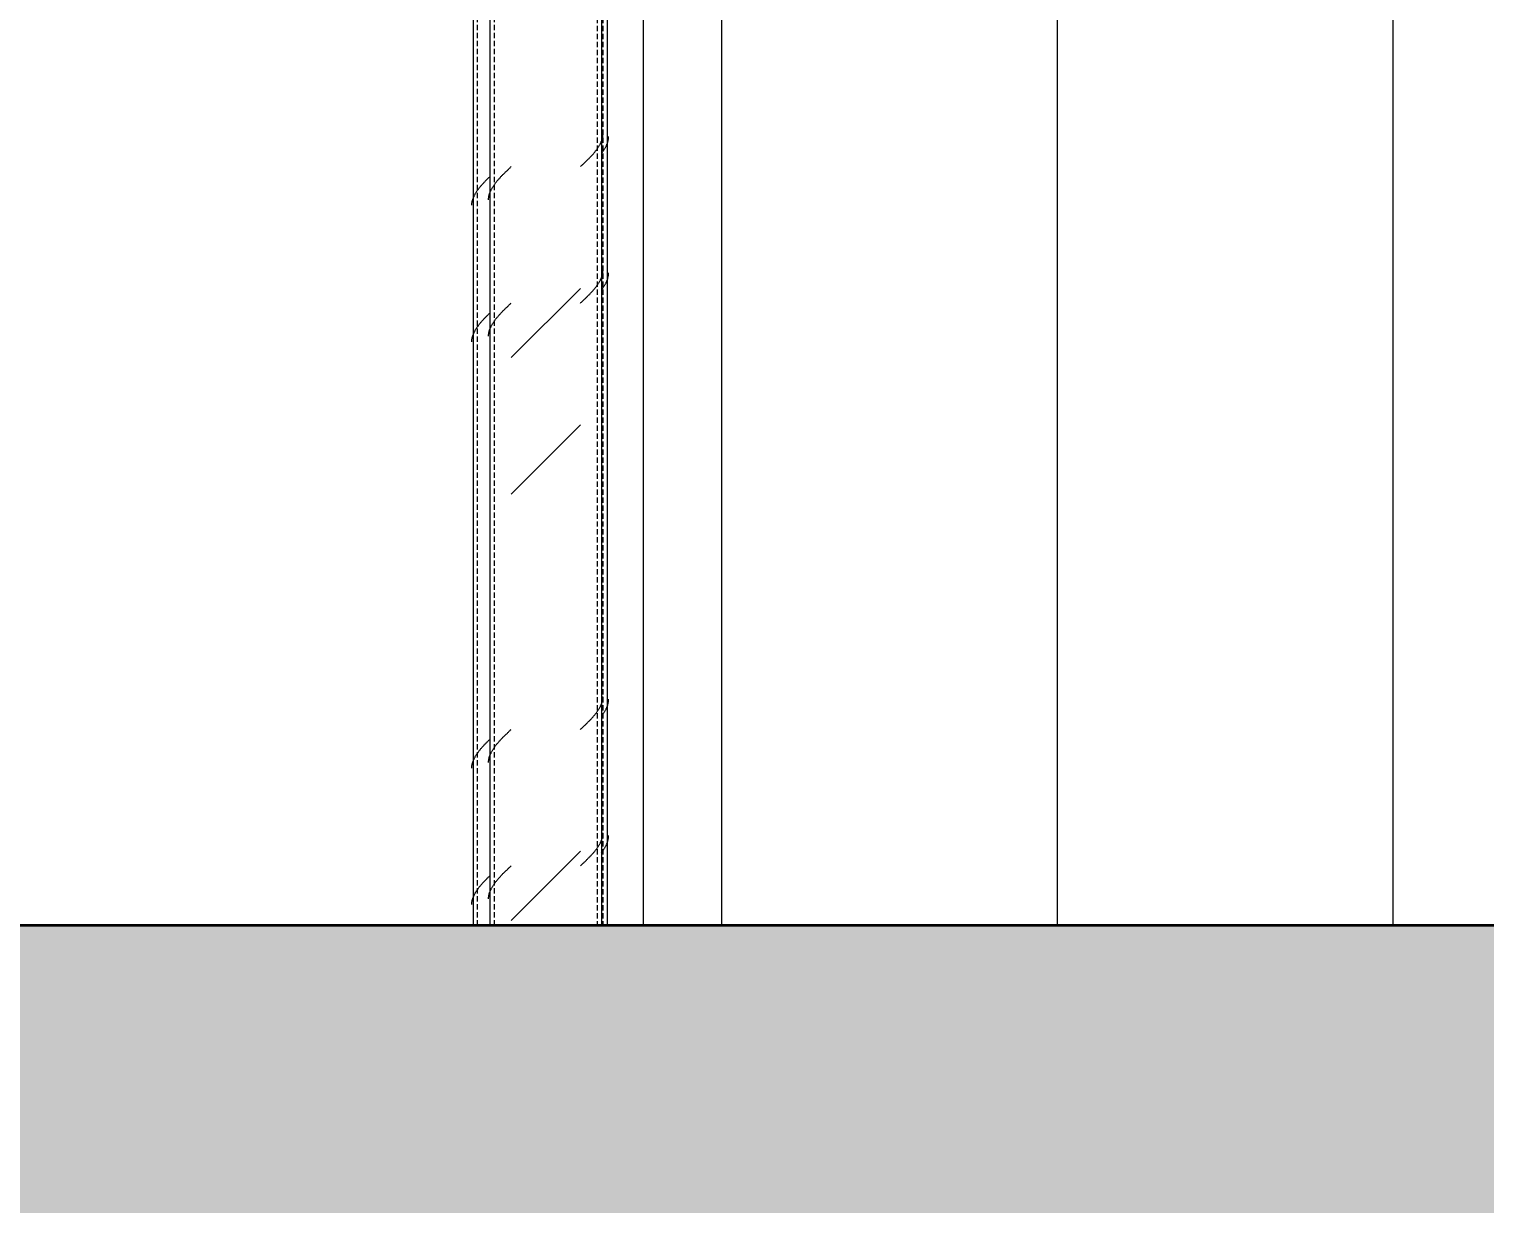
# Model space of a CAD drawing. Header units: centimetres. Extents: x -11896 to 2794, y -437 to 1921.
# Drawn here: x -2353 to -2222.9, y 69.1 to 174.1 of the extents above; entities that cross this region are included whole.
import ezdxf

# ---------------------------------------------------------------- set-up
doc = ezdxf.new("R2010")
doc.units = ezdxf.units.CM
doc.linetypes.add('Centre', pattern=[3.175, 0.635, -0.475, 1.59, -0.475])
doc.linetypes.add('Hidden', pattern=[0.714375, 0.47625, -0.238125])
for name, color, linetype, lineweight in [('A-ANNO-DIMS', 7, 'Continuous', 9), ('A-ANNO-DIMS-100', 7, 'Continuous', 9), ('A-FLOR', 7, 'Continuous', 9), ('A-FLOR-LEVL', 7, 'Continuous', 9), ('A-FLOR-PATT', 7, 'Continuous', 35), ('A-WALL', 7, 'Continuous', 9), ('A-WALL-PATT', 7, 'Continuous', 35), ('S-COLS', 7, 'Continuous', 9)]:
    doc.layers.add(name, color=color, linetype=linetype, lineweight=lineweight)
doc.styles.add('Century Gothic_1', font='GOTHIC.TTF', dxfattribs={"height": 15})
doc.dimstyles.new('FCA_N_Cotas_E100', dxfattribs={"dimscale": 30.48, "dimtxt": 15.662524, "dimasz": 0.492126, "dimexe": 0.656168, "dimexo": 0.656168, "dimgap": 0.032808, "dimtad": 1, "dimlfac": 0.01, "dimrnd": 0.01, "dimzin": 0, "dimdsep": 46, "dimtxsty": 'Century Gothic_1', "dimblk1": 'OBLIQUE', "dimblk2": 'OBLIQUE', "dimsah": 1, "dimcen": 0.09, "dimdle": 0.656168, "dimazin": 2, "dimtfac": 1, "dimtdec": 4, "dimtix": 1, "dimtmove": 0, "dimatfit": 3, "dimfxl": 1, "dimtvp": 1, "dimtolj": 1, "dimtzin": 0, "dimarcsym": 2})

# ---------------------------------------------------------------- blocks, each defined once
blk = doc.blocks.new('PQ_RVR_EST-01_ZZ_ZZ_MO_T_A_rvt-2-Sección 2-2')
at = {"layer": 'A-FLOR-PATT', "lineweight": 9, "true_color": 0x9a9a9a}
blk.add_hatch(color=253, dxfattribs=at).paths.add_polyline_path([(-115.52, 44), (-115.52, 94), (-5125.17, 94), (-5125.17, 44), (-133.39, 44)])
at = {"layer": 'A-FLOR', "lineweight": 35}
blk.add_line((-2968.87, 94), (-5125.17, 94), dxfattribs=at)
blk = doc.blocks.new('FP_14-Sección 2-2')
at = {"layer": 'S-COLS'}
blk.add_line((-3752.5, 94), (-3752.5, 375.86), dxfattribs=at)
at = {"layer": 'S-COLS', "color": 9, "true_color": 0xc0c0c0}
for p, q in [((-3752.58, 163.96), (-3752.56, 164)), ((-3752.56, 164), (-3752.54, 164.05)), ((-3752.54, 164.05), (-3752.52, 164.1)), ((-3752.52, 164.1), (-3752.5, 164.14)), ((-3752.5, 164.14), (-3752.49, 164.19)), ((-3752.49, 164.19), (-3752.47, 164.24)), ((-3752.47, 164.24), (-3752.46, 164.28)), ((-3752.46, 164.28), (-3752.45, 164.33)), ((-3752.45, 164.33), (-3752.44, 164.38)), ((-3752.44, 164.38), (-3752.43, 164.42)), ((-3752.43, 164.42), (-3752.42, 164.47)), ((-3752.42, 164.47), (-3752.41, 164.52)), ((-3752.41, 164.52), (-3752.4, 164.56)), ((-3752.4, 164.61), (-3752.39, 164.66)), ((-3752.4, 164.56), (-3752.4, 164.61)), ((-3752.39, 164.7), (-3752.39, 164.75)), ((-3752.39, 164.66), (-3752.39, 164.7)), ((-3753.54, 162.65), (-3753.5, 162.69)), ((-3753.5, 162.69), (-3753.45, 162.74)), ((-3753.45, 162.74), (-3753.41, 162.79)), ((-3753.41, 162.79), (-3753.37, 162.83)), ((-3753.37, 162.83), (-3753.33, 162.88)), ((-3753.33, 162.88), (-3753.28, 162.93)), ((-3753.28, 162.93), (-3753.24, 162.97)), ((-3753.24, 162.97), (-3753.2, 163.02)), ((-3753.2, 163.02), (-3753.16, 163.07)), ((-3753.16, 163.07), (-3753.13, 163.12)), ((-3753.13, 163.12), (-3753.09, 163.16)), ((-3753.09, 163.16), (-3753.05, 163.21)), ((-3753.05, 163.21), (-3753.01, 163.26)), ((-3753.01, 163.26), (-3752.98, 163.3)), ((-3752.98, 163.3), (-3752.94, 163.35)), ((-3752.94, 163.35), (-3752.91, 163.4)), ((-3752.91, 163.4), (-3752.88, 163.44)), ((-3752.88, 163.44), (-3752.85, 163.49)), ((-3752.85, 163.49), (-3752.81, 163.54)), ((-3752.81, 163.54), (-3752.78, 163.58)), ((-3752.78, 163.58), (-3752.75, 163.63)), ((-3752.75, 163.63), (-3752.73, 163.68)), ((-3752.73, 163.68), (-3752.7, 163.72)), ((-3752.7, 163.72), (-3752.67, 163.77)), ((-3752.67, 163.77), (-3752.65, 163.82)), ((-3752.65, 163.82), (-3752.62, 163.86)), ((-3752.62, 163.86), (-3752.6, 163.91)), ((-3752.6, 163.91), (-3752.58, 163.96)), ((-3754.41, 161.81), (-3754.36, 161.85)), ((-3754.36, 161.85), (-3754.31, 161.9)), ((-3754.31, 161.9), (-3754.26, 161.95)), ((-3754.26, 161.95), (-3754.21, 161.99)), ((-3754.21, 161.99), (-3754.16, 162.04)), ((-3754.16, 162.04), (-3754.11, 162.09)), ((-3754.11, 162.09), (-3754.06, 162.13)), ((-3754.06, 162.13), (-3754.01, 162.18)), ((-3754.01, 162.18), (-3753.96, 162.23)), ((-3753.96, 162.23), (-3753.92, 162.27)), ((-3753.92, 162.27), (-3753.87, 162.32)), ((-3753.87, 162.32), (-3753.82, 162.37)), ((-3753.82, 162.37), (-3753.77, 162.41)), ((-3753.77, 162.41), (-3753.73, 162.46)), ((-3753.73, 162.46), (-3753.68, 162.51)), ((-3753.68, 162.51), (-3753.63, 162.55)), ((-3753.63, 162.55), (-3753.59, 162.6)), ((-3753.59, 162.6), (-3753.54, 162.65)), ((-3752.43, 152.23), (-3752.42, 152.28)), ((-3752.42, 152.28), (-3752.41, 152.33)), ((-3752.41, 152.33), (-3752.4, 152.38)), ((-3752.4, 152.42), (-3752.39, 152.47)), ((-3752.4, 152.38), (-3752.4, 152.42)), ((-3752.39, 152.52), (-3752.39, 152.56)), ((-3752.39, 152.47), (-3752.39, 152.52)), ((-3753.13, 150.93), (-3753.09, 150.97)), ((-3753.09, 150.97), (-3753.05, 151.02)), ((-3753.05, 151.02), (-3753.01, 151.07)), ((-3753.01, 151.07), (-3752.98, 151.11)), ((-3752.98, 151.11), (-3752.94, 151.16)), ((-3752.94, 151.16), (-3752.91, 151.21)), ((-3752.91, 151.21), (-3752.88, 151.25)), ((-3752.88, 151.25), (-3752.85, 151.3)), ((-3752.85, 151.3), (-3752.81, 151.35)), ((-3752.81, 151.35), (-3752.78, 151.39)), ((-3752.78, 151.39), (-3752.75, 151.44)), ((-3752.75, 151.44), (-3752.73, 151.49)), ((-3752.73, 151.49), (-3752.7, 151.53)), ((-3752.7, 151.53), (-3752.67, 151.58)), ((-3752.67, 151.58), (-3752.65, 151.63)), ((-3752.65, 151.63), (-3752.62, 151.67)), ((-3752.62, 151.67), (-3752.6, 151.72)), ((-3752.6, 151.72), (-3752.58, 151.77)), ((-3752.58, 151.77), (-3752.56, 151.81)), ((-3752.56, 151.81), (-3752.54, 151.86)), ((-3752.54, 151.86), (-3752.52, 151.91)), ((-3752.52, 151.91), (-3752.5, 151.95)), ((-3752.5, 151.95), (-3752.49, 152)), ((-3752.49, 152), (-3752.47, 152.05)), ((-3752.47, 152.05), (-3752.46, 152.09)), ((-3752.46, 152.09), (-3752.45, 152.14)), ((-3752.45, 152.14), (-3752.44, 152.19)), ((-3752.44, 152.19), (-3752.43, 152.23)), ((-3754.41, 149.62), (-3754.36, 149.66)), ((-3754.36, 149.66), (-3754.31, 149.71)), ((-3754.31, 149.71), (-3754.26, 149.76)), ((-3754.26, 149.76), (-3754.21, 149.8)), ((-3754.21, 149.8), (-3754.16, 149.85)), ((-3754.16, 149.85), (-3754.11, 149.9)), ((-3754.11, 149.9), (-3754.06, 149.94)), ((-3754.06, 149.94), (-3754.01, 149.99)), ((-3754.01, 149.99), (-3753.96, 150.04)), ((-3753.96, 150.04), (-3753.92, 150.08)), ((-3753.92, 150.08), (-3753.87, 150.13)), ((-3753.87, 150.13), (-3753.82, 150.18)), ((-3753.82, 150.18), (-3753.77, 150.22)), ((-3753.77, 150.22), (-3753.73, 150.27)), ((-3753.73, 150.27), (-3753.68, 150.32)), ((-3753.68, 150.32), (-3753.63, 150.36)), ((-3753.63, 150.36), (-3753.59, 150.41)), ((-3753.59, 150.41), (-3753.54, 150.46)), ((-3753.54, 150.46), (-3753.5, 150.5)), ((-3753.5, 150.5), (-3753.45, 150.55)), ((-3753.45, 150.55), (-3753.41, 150.6)), ((-3753.41, 150.6), (-3753.37, 150.65)), ((-3753.37, 150.65), (-3753.33, 150.69)), ((-3753.33, 150.69), (-3753.28, 150.74)), ((-3753.28, 150.74), (-3753.24, 150.79)), ((-3753.24, 150.79), (-3753.2, 150.83)), ((-3753.2, 150.83), (-3753.16, 150.88)), ((-3753.16, 150.88), (-3753.13, 150.93)), ((-3752.85, 113.2), (-3752.81, 113.25)), ((-3752.81, 113.25), (-3752.78, 113.29)), ((-3752.78, 113.29), (-3752.75, 113.34)), ((-3752.75, 113.34), (-3752.73, 113.39)), ((-3752.73, 113.39), (-3752.7, 113.43)), ((-3752.7, 113.43), (-3752.67, 113.48)), ((-3752.67, 113.48), (-3752.65, 113.53)), ((-3752.65, 113.53), (-3752.62, 113.57)), ((-3752.62, 113.57), (-3752.6, 113.62)), ((-3752.6, 113.62), (-3752.58, 113.67)), ((-3752.58, 113.67), (-3752.56, 113.71)), ((-3752.56, 113.71), (-3752.54, 113.76)), ((-3752.54, 113.76), (-3752.52, 113.81)), ((-3752.52, 113.81), (-3752.5, 113.85)), ((-3752.5, 113.85), (-3752.49, 113.9)), ((-3752.49, 113.9), (-3752.47, 113.95)), ((-3752.47, 113.95), (-3752.46, 113.99)), ((-3752.46, 113.99), (-3752.45, 114.04)), ((-3752.45, 114.04), (-3752.44, 114.09)), ((-3752.44, 114.09), (-3752.43, 114.13)), ((-3752.43, 114.13), (-3752.42, 114.18)), ((-3752.42, 114.18), (-3752.41, 114.23)), ((-3752.41, 114.23), (-3752.4, 114.28)), ((-3752.4, 114.32), (-3752.39, 114.37)), ((-3752.4, 114.28), (-3752.4, 114.32)), ((-3752.39, 114.42), (-3752.39, 114.46)), ((-3752.39, 114.37), (-3752.39, 114.42)), ((-3754.01, 111.89), (-3753.96, 111.94)), ((-3753.96, 111.94), (-3753.92, 111.98)), ((-3753.92, 111.98), (-3753.87, 112.03)), ((-3753.87, 112.03), (-3753.82, 112.08)), ((-3753.82, 112.08), (-3753.77, 112.12)), ((-3753.77, 112.12), (-3753.73, 112.17)), ((-3753.73, 112.17), (-3753.68, 112.22)), ((-3753.68, 112.22), (-3753.63, 112.26)), ((-3753.63, 112.26), (-3753.59, 112.31)), ((-3753.59, 112.31), (-3753.54, 112.36)), ((-3753.54, 112.36), (-3753.5, 112.4)), ((-3753.5, 112.4), (-3753.45, 112.45)), ((-3753.45, 112.45), (-3753.41, 112.5)), ((-3753.41, 112.5), (-3753.37, 112.55)), ((-3753.37, 112.55), (-3753.33, 112.59)), ((-3753.33, 112.59), (-3753.28, 112.64)), ((-3753.28, 112.64), (-3753.24, 112.69)), ((-3753.24, 112.69), (-3753.2, 112.73)), ((-3753.2, 112.73), (-3753.16, 112.78)), ((-3753.16, 112.78), (-3753.13, 112.83)), ((-3753.13, 112.83), (-3753.09, 112.87)), ((-3753.09, 112.87), (-3753.05, 112.92)), ((-3753.05, 112.92), (-3753.01, 112.97)), ((-3753.01, 112.97), (-3752.98, 113.01)), ((-3752.98, 113.01), (-3752.94, 113.06)), ((-3752.94, 113.06), (-3752.91, 113.11)), ((-3752.91, 113.11), (-3752.88, 113.15)), ((-3752.88, 113.15), (-3752.85, 113.2)), ((-3754.41, 111.52), (-3754.36, 111.56)), ((-3754.36, 111.56), (-3754.31, 111.61)), ((-3754.31, 111.61), (-3754.26, 111.66)), ((-3754.26, 111.66), (-3754.21, 111.7)), ((-3754.21, 111.7), (-3754.16, 111.75)), ((-3754.16, 111.75), (-3754.11, 111.8)), ((-3754.11, 111.8), (-3754.06, 111.84)), ((-3754.06, 111.84), (-3754.01, 111.89)), ((-3752.58, 101.48), (-3752.56, 101.52)), ((-3752.56, 101.52), (-3752.54, 101.57)), ((-3752.54, 101.57), (-3752.52, 101.62)), ((-3752.52, 101.62), (-3752.5, 101.66)), ((-3752.5, 101.66), (-3752.49, 101.71)), ((-3752.49, 101.71), (-3752.47, 101.76)), ((-3752.47, 101.76), (-3752.46, 101.81)), ((-3752.46, 101.81), (-3752.45, 101.85)), ((-3752.45, 101.85), (-3752.44, 101.9)), ((-3752.44, 101.9), (-3752.43, 101.95)), ((-3752.43, 101.95), (-3752.42, 101.99)), ((-3752.42, 101.99), (-3752.41, 102.04)), ((-3752.41, 102.04), (-3752.4, 102.09)), ((-3752.4, 102.13), (-3752.39, 102.18)), ((-3752.4, 102.09), (-3752.4, 102.13)), ((-3752.39, 102.23), (-3752.39, 102.27)), ((-3752.39, 102.18), (-3752.39, 102.23)), ((-3753.54, 100.17), (-3753.5, 100.22)), ((-3753.5, 100.22), (-3753.45, 100.26)), ((-3753.45, 100.26), (-3753.41, 100.31)), ((-3753.41, 100.31), (-3753.37, 100.36)), ((-3753.37, 100.36), (-3753.33, 100.4)), ((-3753.33, 100.4), (-3753.28, 100.45)), ((-3753.28, 100.45), (-3753.24, 100.5)), ((-3753.24, 100.5), (-3753.2, 100.54)), ((-3753.2, 100.54), (-3753.16, 100.59)), ((-3753.16, 100.59), (-3753.13, 100.64)), ((-3753.13, 100.64), (-3753.09, 100.68)), ((-3753.09, 100.68), (-3753.05, 100.73)), ((-3753.05, 100.73), (-3753.01, 100.78)), ((-3753.01, 100.78), (-3752.98, 100.82)), ((-3752.98, 100.82), (-3752.94, 100.87)), ((-3752.94, 100.87), (-3752.91, 100.92)), ((-3752.91, 100.92), (-3752.88, 100.96)), ((-3752.88, 100.96), (-3752.85, 101.01)), ((-3752.85, 101.01), (-3752.81, 101.06)), ((-3752.81, 101.06), (-3752.78, 101.1)), ((-3752.78, 101.1), (-3752.75, 101.15)), ((-3752.75, 101.15), (-3752.73, 101.2)), ((-3752.73, 101.2), (-3752.7, 101.24)), ((-3752.7, 101.24), (-3752.67, 101.29)), ((-3752.67, 101.29), (-3752.65, 101.34)), ((-3752.65, 101.34), (-3752.62, 101.38)), ((-3752.62, 101.38), (-3752.6, 101.43)), ((-3752.6, 101.43), (-3752.58, 101.48)), ((-3754.41, 99.33), (-3754.36, 99.37)), ((-3754.36, 99.37), (-3754.31, 99.42)), ((-3754.31, 99.42), (-3754.26, 99.47)), ((-3754.26, 99.47), (-3754.21, 99.51)), ((-3754.21, 99.51), (-3754.16, 99.56)), ((-3754.16, 99.56), (-3754.11, 99.61)), ((-3754.11, 99.61), (-3754.06, 99.65)), ((-3754.06, 99.65), (-3754.01, 99.7)), ((-3754.01, 99.7), (-3753.96, 99.75)), ((-3753.96, 99.75), (-3753.92, 99.79)), ((-3753.92, 99.79), (-3753.87, 99.84)), ((-3753.87, 99.84), (-3753.82, 99.89)), ((-3753.82, 99.89), (-3753.77, 99.94)), ((-3753.77, 99.94), (-3753.73, 99.98)), ((-3753.73, 99.98), (-3753.68, 100.03)), ((-3753.68, 100.03), (-3753.63, 100.08)), ((-3753.63, 100.08), (-3753.59, 100.12)), ((-3753.59, 100.12), (-3753.54, 100.17))]:
    blk.add_line(p, q, dxfattribs=at)
blk = doc.blocks.new('FP_15-Sección 2-2')
at = {"layer": 'S-COLS'}
blk.add_line((-3762.5, 375.86), (-3762.5, 94), dxfattribs=at)
at = {"layer": 'S-COLS', "color": 9, "true_color": 0xc0c0c0}
for p, q in [((-3761.09, 161.34), (-3761.04, 161.39)), ((-3761.04, 161.39), (-3760.99, 161.43)), ((-3760.99, 161.43), (-3760.94, 161.48)), ((-3760.94, 161.48), (-3760.89, 161.53)), ((-3760.89, 161.53), (-3760.85, 161.57)), ((-3760.85, 161.57), (-3760.8, 161.62)), ((-3760.8, 161.62), (-3760.75, 161.67)), ((-3760.75, 161.67), (-3760.7, 161.71)), ((-3760.7, 161.71), (-3760.65, 161.76)), ((-3760.65, 161.76), (-3760.6, 161.81)), ((-3762.22, 160.03), (-3762.19, 160.08)), ((-3762.19, 160.08), (-3762.16, 160.12)), ((-3762.16, 160.12), (-3762.13, 160.17)), ((-3762.13, 160.17), (-3762.1, 160.22)), ((-3762.1, 160.22), (-3762.06, 160.26)), ((-3762.06, 160.26), (-3762.03, 160.31)), ((-3762.03, 160.31), (-3761.99, 160.36)), ((-3761.99, 160.36), (-3761.96, 160.4)), ((-3761.96, 160.4), (-3761.92, 160.45)), ((-3761.92, 160.45), (-3761.88, 160.5)), ((-3761.88, 160.5), (-3761.84, 160.54)), ((-3761.84, 160.54), (-3761.8, 160.59)), ((-3761.8, 160.59), (-3761.76, 160.64)), ((-3761.76, 160.64), (-3761.72, 160.68)), ((-3761.72, 160.68), (-3761.68, 160.73)), ((-3761.68, 160.73), (-3761.64, 160.78)), ((-3761.64, 160.78), (-3761.59, 160.82)), ((-3761.59, 160.82), (-3761.55, 160.87)), ((-3761.55, 160.87), (-3761.51, 160.92)), ((-3761.51, 160.92), (-3761.46, 160.96)), ((-3761.46, 160.96), (-3761.42, 161.01)), ((-3761.42, 161.01), (-3761.37, 161.06)), ((-3761.37, 161.06), (-3761.33, 161.1)), ((-3761.33, 161.1), (-3761.28, 161.15)), ((-3761.28, 161.15), (-3761.23, 161.2)), ((-3761.23, 161.2), (-3761.18, 161.24)), ((-3761.18, 161.24), (-3761.14, 161.29)), ((-3761.14, 161.29), (-3761.09, 161.34)), ((-3762.62, 158.91), (-3762.61, 158.95)), ((-3762.62, 158.86), (-3762.62, 158.91)), ((-3762.61, 159), (-3762.6, 159.05)), ((-3762.61, 158.95), (-3762.61, 159)), ((-3762.6, 159.09), (-3762.59, 159.14)), ((-3762.6, 159.05), (-3762.6, 159.09)), ((-3762.59, 159.14), (-3762.58, 159.19)), ((-3762.58, 159.19), (-3762.57, 159.23)), ((-3762.57, 159.23), (-3762.56, 159.28)), ((-3762.56, 159.28), (-3762.55, 159.33)), ((-3762.55, 159.33), (-3762.53, 159.37)), ((-3762.53, 159.37), (-3762.52, 159.42)), ((-3762.52, 159.42), (-3762.5, 159.47)), ((-3762.5, 159.47), (-3762.48, 159.52)), ((-3762.48, 159.52), (-3762.47, 159.56)), ((-3762.47, 159.56), (-3762.45, 159.61)), ((-3762.45, 159.61), (-3762.42, 159.66)), ((-3762.42, 159.66), (-3762.4, 159.7)), ((-3762.4, 159.7), (-3762.38, 159.75)), ((-3762.38, 159.75), (-3762.36, 159.8)), ((-3762.36, 159.8), (-3762.33, 159.84)), ((-3762.33, 159.84), (-3762.31, 159.89)), ((-3762.31, 159.89), (-3762.28, 159.94)), ((-3762.28, 159.94), (-3762.25, 159.98)), ((-3762.25, 159.98), (-3762.22, 160.03)), ((-3761.84, 148.35), (-3761.8, 148.4)), ((-3761.8, 148.4), (-3761.76, 148.45)), ((-3761.76, 148.45), (-3761.72, 148.49)), ((-3761.72, 148.49), (-3761.68, 148.54)), ((-3761.68, 148.54), (-3761.64, 148.59)), ((-3761.64, 148.59), (-3761.59, 148.63)), ((-3761.59, 148.63), (-3761.55, 148.68)), ((-3761.55, 148.68), (-3761.51, 148.73)), ((-3761.51, 148.73), (-3761.46, 148.77)), ((-3761.46, 148.77), (-3761.42, 148.82)), ((-3761.42, 148.82), (-3761.37, 148.87)), ((-3761.37, 148.87), (-3761.33, 148.92)), ((-3761.33, 148.92), (-3761.28, 148.96)), ((-3761.28, 148.96), (-3761.23, 149.01)), ((-3761.23, 149.01), (-3761.18, 149.06)), ((-3761.18, 149.06), (-3761.14, 149.1)), ((-3761.14, 149.1), (-3761.09, 149.15)), ((-3761.09, 149.15), (-3761.04, 149.2)), ((-3761.04, 149.2), (-3760.99, 149.24)), ((-3760.99, 149.24), (-3760.94, 149.29)), ((-3760.94, 149.29), (-3760.89, 149.34)), ((-3760.89, 149.34), (-3760.85, 149.38)), ((-3760.85, 149.38), (-3760.8, 149.43)), ((-3760.8, 149.43), (-3760.75, 149.48)), ((-3760.75, 149.48), (-3760.7, 149.52)), ((-3760.7, 149.52), (-3760.65, 149.57)), ((-3760.65, 149.57), (-3760.6, 149.62)), ((-3762.57, 147.05), (-3762.56, 147.09)), ((-3762.56, 147.09), (-3762.55, 147.14)), ((-3762.55, 147.14), (-3762.53, 147.19)), ((-3762.53, 147.19), (-3762.52, 147.23)), ((-3762.52, 147.23), (-3762.5, 147.28)), ((-3762.5, 147.28), (-3762.48, 147.33)), ((-3762.48, 147.33), (-3762.47, 147.37)), ((-3762.47, 147.37), (-3762.45, 147.42)), ((-3762.45, 147.42), (-3762.42, 147.47)), ((-3762.42, 147.47), (-3762.4, 147.51)), ((-3762.4, 147.51), (-3762.38, 147.56)), ((-3762.38, 147.56), (-3762.36, 147.61)), ((-3762.36, 147.61), (-3762.33, 147.65)), ((-3762.33, 147.65), (-3762.31, 147.7)), ((-3762.31, 147.7), (-3762.28, 147.75)), ((-3762.28, 147.75), (-3762.25, 147.79)), ((-3762.25, 147.79), (-3762.22, 147.84)), ((-3762.22, 147.84), (-3762.19, 147.89)), ((-3762.19, 147.89), (-3762.16, 147.93)), ((-3762.16, 147.93), (-3762.13, 147.98)), ((-3762.13, 147.98), (-3762.1, 148.03)), ((-3762.1, 148.03), (-3762.06, 148.07)), ((-3762.06, 148.07), (-3762.03, 148.12)), ((-3762.03, 148.12), (-3761.99, 148.17)), ((-3761.99, 148.17), (-3761.96, 148.21)), ((-3761.96, 148.21), (-3761.92, 148.26)), ((-3761.92, 148.26), (-3761.88, 148.31)), ((-3761.88, 148.31), (-3761.84, 148.35)), ((-3762.62, 146.72), (-3762.61, 146.76)), ((-3762.62, 146.67), (-3762.62, 146.72)), ((-3762.61, 146.81), (-3762.6, 146.86)), ((-3762.61, 146.76), (-3762.61, 146.81)), ((-3762.6, 146.9), (-3762.59, 146.95)), ((-3762.6, 146.86), (-3762.6, 146.9)), ((-3762.59, 146.95), (-3762.58, 147)), ((-3762.58, 147), (-3762.57, 147.05)), ((-3761.55, 110.58), (-3761.51, 110.63)), ((-3761.51, 110.63), (-3761.46, 110.67)), ((-3761.46, 110.67), (-3761.42, 110.72)), ((-3761.42, 110.72), (-3761.37, 110.77)), ((-3761.37, 110.77), (-3761.33, 110.82)), ((-3761.33, 110.82), (-3761.28, 110.86)), ((-3761.28, 110.86), (-3761.23, 110.91)), ((-3761.23, 110.91), (-3761.18, 110.96)), ((-3761.18, 110.96), (-3761.14, 111)), ((-3761.14, 111), (-3761.09, 111.05)), ((-3761.09, 111.05), (-3761.04, 111.1)), ((-3761.04, 111.1), (-3760.99, 111.14)), ((-3760.99, 111.14), (-3760.94, 111.19)), ((-3760.94, 111.19), (-3760.89, 111.24)), ((-3760.89, 111.24), (-3760.85, 111.28)), ((-3760.85, 111.28), (-3760.8, 111.33)), ((-3760.8, 111.33), (-3760.75, 111.38)), ((-3760.75, 111.38), (-3760.7, 111.42)), ((-3760.7, 111.42), (-3760.65, 111.47)), ((-3760.65, 111.47), (-3760.6, 111.52)), ((-3762.47, 109.27), (-3762.45, 109.32)), ((-3762.45, 109.32), (-3762.42, 109.37)), ((-3762.42, 109.37), (-3762.4, 109.41)), ((-3762.4, 109.41), (-3762.38, 109.46)), ((-3762.38, 109.46), (-3762.36, 109.51)), ((-3762.36, 109.51), (-3762.33, 109.55)), ((-3762.33, 109.55), (-3762.31, 109.6)), ((-3762.31, 109.6), (-3762.28, 109.65)), ((-3762.28, 109.65), (-3762.25, 109.69)), ((-3762.25, 109.69), (-3762.22, 109.74)), ((-3762.22, 109.74), (-3762.19, 109.79)), ((-3762.19, 109.79), (-3762.16, 109.83)), ((-3762.16, 109.83), (-3762.13, 109.88)), ((-3762.13, 109.88), (-3762.1, 109.93)), ((-3762.1, 109.93), (-3762.06, 109.97)), ((-3762.06, 109.97), (-3762.03, 110.02)), ((-3762.03, 110.02), (-3761.99, 110.07)), ((-3761.99, 110.07), (-3761.96, 110.11)), ((-3761.96, 110.11), (-3761.92, 110.16)), ((-3761.92, 110.16), (-3761.88, 110.21)), ((-3761.88, 110.21), (-3761.84, 110.25)), ((-3761.84, 110.25), (-3761.8, 110.3)), ((-3761.8, 110.3), (-3761.76, 110.35)), ((-3761.76, 110.35), (-3761.72, 110.39)), ((-3761.72, 110.39), (-3761.68, 110.44)), ((-3761.68, 110.44), (-3761.64, 110.49)), ((-3761.64, 110.49), (-3761.59, 110.53)), ((-3761.59, 110.53), (-3761.55, 110.58)), ((-3762.62, 108.62), (-3762.61, 108.66)), ((-3762.62, 108.57), (-3762.62, 108.62)), ((-3762.61, 108.71), (-3762.6, 108.76)), ((-3762.61, 108.66), (-3762.61, 108.71)), ((-3762.6, 108.8), (-3762.59, 108.85)), ((-3762.6, 108.76), (-3762.6, 108.8)), ((-3762.59, 108.85), (-3762.58, 108.9)), ((-3762.58, 108.9), (-3762.57, 108.95)), ((-3762.57, 108.95), (-3762.56, 108.99)), ((-3762.56, 108.99), (-3762.55, 109.04)), ((-3762.55, 109.04), (-3762.53, 109.09)), ((-3762.53, 109.09), (-3762.52, 109.13)), ((-3762.52, 109.13), (-3762.5, 109.18)), ((-3762.5, 109.18), (-3762.48, 109.23)), ((-3762.48, 109.23), (-3762.47, 109.27)), ((-3761.09, 98.86), (-3761.04, 98.91)), ((-3761.04, 98.91), (-3760.99, 98.95)), ((-3760.99, 98.95), (-3760.94, 99)), ((-3760.94, 99), (-3760.89, 99.05)), ((-3760.89, 99.05), (-3760.85, 99.09)), ((-3760.85, 99.09), (-3760.8, 99.14)), ((-3760.8, 99.14), (-3760.75, 99.19)), ((-3760.75, 99.19), (-3760.7, 99.23)), ((-3760.7, 99.23), (-3760.65, 99.28)), ((-3760.65, 99.28), (-3760.6, 99.33)), ((-3762.19, 97.6), (-3762.16, 97.64)), ((-3762.16, 97.64), (-3762.13, 97.69)), ((-3762.13, 97.69), (-3762.1, 97.74)), ((-3762.1, 97.74), (-3762.06, 97.78)), ((-3762.06, 97.78), (-3762.03, 97.83)), ((-3762.03, 97.83), (-3761.99, 97.88)), ((-3761.99, 97.88), (-3761.96, 97.92)), ((-3761.96, 97.92), (-3761.92, 97.97)), ((-3761.92, 97.97), (-3761.88, 98.02)), ((-3761.88, 98.02), (-3761.84, 98.06)), ((-3761.84, 98.06), (-3761.8, 98.11)), ((-3761.8, 98.11), (-3761.76, 98.16)), ((-3761.76, 98.16), (-3761.72, 98.21)), ((-3761.72, 98.21), (-3761.68, 98.25)), ((-3761.68, 98.25), (-3761.64, 98.3)), ((-3761.64, 98.3), (-3761.59, 98.35)), ((-3761.59, 98.35), (-3761.55, 98.39)), ((-3761.55, 98.39), (-3761.51, 98.44)), ((-3761.51, 98.44), (-3761.46, 98.49)), ((-3761.46, 98.49), (-3761.42, 98.53)), ((-3761.42, 98.53), (-3761.37, 98.58)), ((-3761.37, 98.58), (-3761.33, 98.63)), ((-3761.33, 98.63), (-3761.28, 98.67)), ((-3761.28, 98.67), (-3761.23, 98.72)), ((-3761.23, 98.72), (-3761.18, 98.77)), ((-3761.18, 98.77), (-3761.14, 98.81)), ((-3761.14, 98.81), (-3761.09, 98.86)), ((-3762.62, 96.43), (-3762.61, 96.48)), ((-3762.62, 96.38), (-3762.62, 96.43)), ((-3762.61, 96.52), (-3762.6, 96.57)), ((-3762.61, 96.48), (-3762.61, 96.52)), ((-3762.6, 96.62), (-3762.59, 96.66)), ((-3762.6, 96.57), (-3762.6, 96.62)), ((-3762.59, 96.66), (-3762.58, 96.71)), ((-3762.58, 96.71), (-3762.57, 96.76)), ((-3762.57, 96.76), (-3762.56, 96.8)), ((-3762.56, 96.8), (-3762.55, 96.85)), ((-3762.55, 96.85), (-3762.53, 96.9)), ((-3762.53, 96.9), (-3762.52, 96.94)), ((-3762.52, 96.94), (-3762.5, 96.99)), ((-3762.5, 96.99), (-3762.48, 97.04)), ((-3762.48, 97.04), (-3762.47, 97.08)), ((-3762.47, 97.08), (-3762.45, 97.13)), ((-3762.45, 97.13), (-3762.42, 97.18)), ((-3762.42, 97.18), (-3762.4, 97.22)), ((-3762.4, 97.22), (-3762.38, 97.27)), ((-3762.38, 97.27), (-3762.36, 97.32)), ((-3762.36, 97.32), (-3762.33, 97.36)), ((-3762.33, 97.36), (-3762.31, 97.41)), ((-3762.31, 97.41), (-3762.28, 97.46)), ((-3762.28, 97.46), (-3762.25, 97.5)), ((-3762.25, 97.5), (-3762.22, 97.55)), ((-3762.22, 97.55), (-3762.19, 97.6))]:
    blk.add_line(p, q, dxfattribs=at)
blk = doc.blocks.new('HSS Rectangular-Column - 100 x 100 mm-1654927-Sección 2-2')
at = {"layer": 'S-COLS', "true_color": 0xc0c0c0}
h = blk.add_hatch(dxfattribs=at)
h.set_pattern_fill('FP_7', color=9, style=0, pattern_type=2)
h.set_pattern_definition([(45, (-5061.785, 712), (-25.1447, 25.1447), []), (45, (-5061.785, 750.1), (-25.1447, 25.1447), [])])
h.paths.add_polyline_path([(-3754.41, 94), (-3754.41, 375.86), (-3755, 375.81), (-3755.28, 375.14), (-3756.08, 374.86), (-3759.22, 374.93), (-3759.72, 375.14), (-3760, 375.86), (-3760.6, 375.81), (-3760.6, 94)])
h.paths.add_polyline_path([(-3756.46, 375.36), (-3755.78, 375.64), (-3755.78, 375.86), (-3759.29, 375.81), (-3759.22, 375.64), (-3758.55, 375.36)])
at = {"layer": 'S-COLS', "linetype": 'Hidden'}
for p, q in [((-3762.1, 94), (-3762.1, 375.86)), ((-3752.9, 375.86), (-3752.9, 94))]:
    blk.add_line(p, q, dxfattribs=at)
at = {"layer": 'S-COLS'}
for name in ['FP_15-Sección 2-2', 'FP_14-Sección 2-2']:
    blk.add_blockref(name, (0, 0), dxfattribs=at)
blk = doc.blocks.new('FP_17-Sección 2-2')
at = {"layer": 'S-COLS'}
blk.add_line((-3752, 94), (-3752, 375.86), dxfattribs=at)
at = {"layer": 'S-COLS', "color": 9, "true_color": 0xc0c0c0}
for p, q in [((-3751.99, 163.95), (-3751.97, 163.99)), ((-3751.97, 163.99), (-3751.96, 164.04)), ((-3751.96, 164.04), (-3751.95, 164.09)), ((-3751.95, 164.09), (-3751.94, 164.13)), ((-3751.94, 164.13), (-3751.93, 164.18)), ((-3751.93, 164.18), (-3751.92, 164.23)), ((-3751.92, 164.23), (-3751.91, 164.27)), ((-3751.91, 164.27), (-3751.9, 164.32)), ((-3751.9, 164.37), (-3751.89, 164.42)), ((-3751.9, 164.32), (-3751.9, 164.37)), ((-3751.89, 164.46), (-3751.89, 164.51)), ((-3751.89, 164.42), (-3751.89, 164.46)), ((-3752.51, 163.01), (-3752.48, 163.06)), ((-3752.48, 163.06), (-3752.44, 163.11)), ((-3752.44, 163.11), (-3752.41, 163.15)), ((-3752.41, 163.15), (-3752.38, 163.2)), ((-3752.38, 163.2), (-3752.35, 163.25)), ((-3752.35, 163.25), (-3752.31, 163.29)), ((-3752.31, 163.29), (-3752.28, 163.34)), ((-3752.28, 163.34), (-3752.25, 163.39)), ((-3752.25, 163.39), (-3752.23, 163.43)), ((-3752.23, 163.43), (-3752.2, 163.48)), ((-3752.2, 163.48), (-3752.17, 163.53)), ((-3752.17, 163.53), (-3752.15, 163.57)), ((-3752.15, 163.57), (-3752.12, 163.62)), ((-3752.12, 163.62), (-3752.1, 163.67)), ((-3752.1, 163.67), (-3752.08, 163.71)), ((-3752.08, 163.71), (-3752.06, 163.76)), ((-3752.06, 163.76), (-3752.04, 163.81)), ((-3752.04, 163.81), (-3752.02, 163.85)), ((-3752.02, 163.85), (-3752, 163.9)), ((-3752, 163.9), (-3751.99, 163.95)), ((-3751.89, 152.27), (-3751.89, 152.32)), ((-3751.89, 152.23), (-3751.89, 152.27)), ((-3752.44, 150.92), (-3752.41, 150.96)), ((-3752.41, 150.96), (-3752.38, 151.01)), ((-3752.38, 151.01), (-3752.35, 151.06)), ((-3752.35, 151.06), (-3752.31, 151.1)), ((-3752.31, 151.1), (-3752.28, 151.15)), ((-3752.28, 151.15), (-3752.25, 151.2)), ((-3752.25, 151.2), (-3752.23, 151.24)), ((-3752.23, 151.24), (-3752.2, 151.29)), ((-3752.2, 151.29), (-3752.17, 151.34)), ((-3752.17, 151.34), (-3752.15, 151.38)), ((-3752.15, 151.38), (-3752.12, 151.43)), ((-3752.12, 151.43), (-3752.1, 151.48)), ((-3752.1, 151.48), (-3752.08, 151.52)), ((-3752.08, 151.52), (-3752.06, 151.57)), ((-3752.06, 151.57), (-3752.04, 151.62)), ((-3752.04, 151.62), (-3752.02, 151.66)), ((-3752.02, 151.66), (-3752, 151.71)), ((-3752, 151.71), (-3751.99, 151.76)), ((-3751.99, 151.76), (-3751.97, 151.8)), ((-3751.97, 151.8), (-3751.96, 151.85)), ((-3751.96, 151.85), (-3751.95, 151.9)), ((-3751.95, 151.9), (-3751.94, 151.95)), ((-3751.94, 151.95), (-3751.93, 151.99)), ((-3751.93, 151.99), (-3751.92, 152.04)), ((-3751.92, 152.04), (-3751.91, 152.09)), ((-3751.91, 152.09), (-3751.9, 152.13)), ((-3751.9, 152.18), (-3751.89, 152.23)), ((-3751.9, 152.13), (-3751.9, 152.18)), ((-3752.51, 150.82), (-3752.48, 150.87)), ((-3752.48, 150.87), (-3752.44, 150.92)), ((-3752.2, 113.19), (-3752.17, 113.24)), ((-3752.17, 113.24), (-3752.15, 113.28)), ((-3752.15, 113.28), (-3752.12, 113.33)), ((-3752.12, 113.33), (-3752.1, 113.38)), ((-3752.1, 113.38), (-3752.08, 113.42)), ((-3752.08, 113.42), (-3752.06, 113.47)), ((-3752.06, 113.47), (-3752.04, 113.52)), ((-3752.04, 113.52), (-3752.02, 113.56)), ((-3752.02, 113.56), (-3752, 113.61)), ((-3752, 113.61), (-3751.99, 113.66)), ((-3751.99, 113.66), (-3751.97, 113.7)), ((-3751.97, 113.7), (-3751.96, 113.75)), ((-3751.96, 113.75), (-3751.95, 113.8)), ((-3751.95, 113.8), (-3751.94, 113.85)), ((-3751.94, 113.85), (-3751.93, 113.89)), ((-3751.93, 113.89), (-3751.92, 113.94)), ((-3751.92, 113.94), (-3751.91, 113.99)), ((-3751.91, 113.99), (-3751.9, 114.03)), ((-3751.9, 114.08), (-3751.89, 114.13)), ((-3751.9, 114.03), (-3751.9, 114.08)), ((-3751.89, 114.17), (-3751.89, 114.22)), ((-3751.89, 114.13), (-3751.89, 114.17)), ((-3752.51, 112.72), (-3752.48, 112.77)), ((-3752.48, 112.77), (-3752.44, 112.82)), ((-3752.44, 112.82), (-3752.41, 112.86)), ((-3752.41, 112.86), (-3752.38, 112.91)), ((-3752.38, 112.91), (-3752.35, 112.96)), ((-3752.35, 112.96), (-3752.31, 113)), ((-3752.31, 113), (-3752.28, 113.05)), ((-3752.28, 113.05), (-3752.25, 113.1)), ((-3752.25, 113.1), (-3752.23, 113.14)), ((-3752.23, 113.14), (-3752.2, 113.19)), ((-3751.99, 101.47), (-3751.97, 101.52)), ((-3751.97, 101.52), (-3751.96, 101.56)), ((-3751.96, 101.56), (-3751.95, 101.61)), ((-3751.95, 101.61), (-3751.94, 101.66)), ((-3751.94, 101.66), (-3751.93, 101.7)), ((-3751.93, 101.7), (-3751.92, 101.75)), ((-3751.92, 101.75), (-3751.91, 101.8)), ((-3751.91, 101.8), (-3751.9, 101.84)), ((-3751.9, 101.89), (-3751.89, 101.94)), ((-3751.9, 101.84), (-3751.9, 101.89)), ((-3751.89, 101.98), (-3751.89, 102.03)), ((-3751.89, 101.94), (-3751.89, 101.98)), ((-3752.51, 100.53), (-3752.48, 100.58)), ((-3752.48, 100.58), (-3752.44, 100.63)), ((-3752.44, 100.63), (-3752.41, 100.67)), ((-3752.41, 100.67), (-3752.38, 100.72)), ((-3752.38, 100.72), (-3752.35, 100.77)), ((-3752.35, 100.77), (-3752.31, 100.81)), ((-3752.31, 100.81), (-3752.28, 100.86)), ((-3752.28, 100.86), (-3752.25, 100.91)), ((-3752.25, 100.91), (-3752.23, 100.95)), ((-3752.23, 100.95), (-3752.2, 101)), ((-3752.2, 101), (-3752.17, 101.05)), ((-3752.17, 101.05), (-3752.15, 101.09)), ((-3752.15, 101.09), (-3752.12, 101.14)), ((-3752.12, 101.14), (-3752.1, 101.19)), ((-3752.1, 101.19), (-3752.08, 101.23)), ((-3752.08, 101.23), (-3752.06, 101.28)), ((-3752.06, 101.28), (-3752.04, 101.33)), ((-3752.04, 101.33), (-3752.02, 101.38)), ((-3752.02, 101.38), (-3752, 101.42)), ((-3752, 101.42), (-3751.99, 101.47))]:
    blk.add_line(p, q, dxfattribs=at)
blk = doc.blocks.new('HSS Rectangular-Column - 100 x 100 mm-V16-Sección 2-2')
at = {"layer": 'S-COLS', "linetype": 'Hidden'}
blk.add_line((-3752.4, 375.86), (-3752.4, 94), dxfattribs=at)
at = {"layer": 'S-COLS'}
blk.add_blockref('FP_17-Sección 2-2', (0, 0), dxfattribs=at)
blk = doc.blocks.new('FP_19-Sección 2-2')
at = {"layer": 'S-COLS'}
blk.add_line((-3764, 374.86), (-3764, 94), dxfattribs=at)
at = {"layer": 'S-COLS', "color": 9, "true_color": 0xc0c0c0}
for p, q in [((-3763.34, 160.04), (-3763.3, 160.09)), ((-3763.3, 160.09), (-3763.26, 160.14)), ((-3763.26, 160.14), (-3763.22, 160.18)), ((-3763.22, 160.18), (-3763.18, 160.23)), ((-3763.18, 160.23), (-3763.14, 160.28)), ((-3763.14, 160.28), (-3763.09, 160.32)), ((-3763.09, 160.32), (-3763.05, 160.37)), ((-3763.05, 160.37), (-3763.01, 160.42)), ((-3763.01, 160.42), (-3762.96, 160.46)), ((-3762.96, 160.46), (-3762.92, 160.51)), ((-3762.92, 160.51), (-3762.87, 160.56)), ((-3762.87, 160.56), (-3762.83, 160.6)), ((-3762.83, 160.6), (-3762.78, 160.65)), ((-3762.78, 160.65), (-3762.73, 160.7)), ((-3762.73, 160.7), (-3762.68, 160.74)), ((-3762.68, 160.74), (-3762.64, 160.79)), ((-3762.64, 160.79), (-3762.59, 160.84)), ((-3762.59, 160.84), (-3762.54, 160.88)), ((-3762.54, 160.88), (-3762.49, 160.93)), ((-3764.07, 158.73), (-3764.06, 158.78)), ((-3764.06, 158.78), (-3764.05, 158.83)), ((-3764.05, 158.83), (-3764.03, 158.87)), ((-3764.03, 158.87), (-3764.02, 158.92)), ((-3764.02, 158.92), (-3764, 158.97)), ((-3764, 158.97), (-3763.98, 159.01)), ((-3763.98, 159.01), (-3763.97, 159.06)), ((-3763.97, 159.06), (-3763.95, 159.11)), ((-3763.95, 159.11), (-3763.92, 159.15)), ((-3763.92, 159.15), (-3763.9, 159.2)), ((-3763.9, 159.2), (-3763.88, 159.25)), ((-3763.88, 159.25), (-3763.86, 159.29)), ((-3763.86, 159.29), (-3763.83, 159.34)), ((-3763.83, 159.34), (-3763.81, 159.39)), ((-3763.81, 159.39), (-3763.78, 159.43)), ((-3763.78, 159.43), (-3763.75, 159.48)), ((-3763.75, 159.48), (-3763.72, 159.53)), ((-3763.72, 159.53), (-3763.69, 159.57)), ((-3763.69, 159.57), (-3763.66, 159.62)), ((-3763.66, 159.62), (-3763.63, 159.67)), ((-3763.63, 159.67), (-3763.6, 159.72)), ((-3763.6, 159.72), (-3763.56, 159.76)), ((-3763.56, 159.76), (-3763.53, 159.81)), ((-3763.53, 159.81), (-3763.49, 159.86)), ((-3763.49, 159.86), (-3763.46, 159.9)), ((-3763.46, 159.9), (-3763.42, 159.95)), ((-3763.42, 159.95), (-3763.38, 160)), ((-3763.38, 160), (-3763.34, 160.04)), ((-3764.12, 158.41), (-3764.11, 158.45)), ((-3764.12, 158.36), (-3764.12, 158.41)), ((-3764.11, 158.5), (-3764.1, 158.55)), ((-3764.11, 158.45), (-3764.11, 158.5)), ((-3764.1, 158.59), (-3764.09, 158.64)), ((-3764.1, 158.55), (-3764.1, 158.59)), ((-3764.09, 158.64), (-3764.08, 158.69)), ((-3764.08, 158.69), (-3764.07, 158.73)), ((-3762.92, 148.32), (-3762.87, 148.37)), ((-3762.87, 148.37), (-3762.83, 148.41)), ((-3762.83, 148.41), (-3762.78, 148.46)), ((-3762.78, 148.46), (-3762.73, 148.51)), ((-3762.73, 148.51), (-3762.68, 148.55)), ((-3762.68, 148.55), (-3762.64, 148.6)), ((-3762.64, 148.6), (-3762.59, 148.65)), ((-3762.59, 148.65), (-3762.54, 148.69)), ((-3762.54, 148.69), (-3762.49, 148.74)), ((-3763.9, 147.01), (-3763.88, 147.06)), ((-3763.88, 147.06), (-3763.86, 147.1)), ((-3763.86, 147.1), (-3763.83, 147.15)), ((-3763.83, 147.15), (-3763.81, 147.2)), ((-3763.81, 147.2), (-3763.78, 147.25)), ((-3763.78, 147.25), (-3763.75, 147.29)), ((-3763.75, 147.29), (-3763.72, 147.34)), ((-3763.72, 147.34), (-3763.69, 147.39)), ((-3763.69, 147.39), (-3763.66, 147.43)), ((-3763.66, 147.43), (-3763.63, 147.48)), ((-3763.63, 147.48), (-3763.6, 147.53)), ((-3763.6, 147.53), (-3763.56, 147.57)), ((-3763.56, 147.57), (-3763.53, 147.62)), ((-3763.53, 147.62), (-3763.49, 147.67)), ((-3763.49, 147.67), (-3763.46, 147.71)), ((-3763.46, 147.71), (-3763.42, 147.76)), ((-3763.42, 147.76), (-3763.38, 147.81)), ((-3763.38, 147.81), (-3763.34, 147.85)), ((-3763.34, 147.85), (-3763.3, 147.9)), ((-3763.3, 147.9), (-3763.26, 147.95)), ((-3763.26, 147.95), (-3763.22, 147.99)), ((-3763.22, 147.99), (-3763.18, 148.04)), ((-3763.18, 148.04), (-3763.14, 148.09)), ((-3763.14, 148.09), (-3763.09, 148.13)), ((-3763.09, 148.13), (-3763.05, 148.18)), ((-3763.05, 148.18), (-3763.01, 148.23)), ((-3763.01, 148.23), (-3762.96, 148.27)), ((-3762.96, 148.27), (-3762.92, 148.32)), ((-3764.12, 146.22), (-3764.11, 146.26)), ((-3764.12, 146.17), (-3764.12, 146.22)), ((-3764.11, 146.31), (-3764.1, 146.36)), ((-3764.11, 146.26), (-3764.11, 146.31)), ((-3764.1, 146.4), (-3764.09, 146.45)), ((-3764.1, 146.36), (-3764.1, 146.4)), ((-3764.09, 146.45), (-3764.08, 146.5)), ((-3764.08, 146.5), (-3764.07, 146.54)), ((-3764.07, 146.54), (-3764.06, 146.59)), ((-3764.06, 146.59), (-3764.05, 146.64)), ((-3764.05, 146.64), (-3764.03, 146.68)), ((-3764.03, 146.68), (-3764.02, 146.73)), ((-3764.02, 146.73), (-3764, 146.78)), ((-3764, 146.78), (-3763.98, 146.82)), ((-3763.98, 146.82), (-3763.97, 146.87)), ((-3763.97, 146.87), (-3763.95, 146.92)), ((-3763.95, 146.92), (-3763.92, 146.96)), ((-3763.92, 146.96), (-3763.9, 147.01)), ((-3762.54, 110.59), (-3762.49, 110.64)), ((-3763.69, 109.29), (-3763.66, 109.33)), ((-3763.66, 109.33), (-3763.63, 109.38)), ((-3763.63, 109.38), (-3763.6, 109.43)), ((-3763.6, 109.43), (-3763.56, 109.47)), ((-3763.56, 109.47), (-3763.53, 109.52)), ((-3763.53, 109.52), (-3763.49, 109.57)), ((-3763.49, 109.57), (-3763.46, 109.61)), ((-3763.46, 109.61), (-3763.42, 109.66)), ((-3763.42, 109.66), (-3763.38, 109.71)), ((-3763.38, 109.71), (-3763.34, 109.75)), ((-3763.34, 109.75), (-3763.3, 109.8)), ((-3763.3, 109.8), (-3763.26, 109.85)), ((-3763.26, 109.85), (-3763.22, 109.89)), ((-3763.22, 109.89), (-3763.18, 109.94)), ((-3763.18, 109.94), (-3763.14, 109.99)), ((-3763.14, 109.99), (-3763.09, 110.03)), ((-3763.09, 110.03), (-3763.05, 110.08)), ((-3763.05, 110.08), (-3763.01, 110.13)), ((-3763.01, 110.13), (-3762.96, 110.17)), ((-3762.96, 110.17), (-3762.92, 110.22)), ((-3762.92, 110.22), (-3762.87, 110.27)), ((-3762.87, 110.27), (-3762.83, 110.31)), ((-3762.83, 110.31), (-3762.78, 110.36)), ((-3762.78, 110.36), (-3762.73, 110.41)), ((-3762.73, 110.41), (-3762.68, 110.45)), ((-3762.68, 110.45), (-3762.64, 110.5)), ((-3762.64, 110.5), (-3762.59, 110.55)), ((-3762.59, 110.55), (-3762.54, 110.59)), ((-3764.12, 108.12), (-3764.11, 108.16)), ((-3764.12, 108.07), (-3764.12, 108.12)), ((-3764.11, 108.21), (-3764.1, 108.26)), ((-3764.11, 108.16), (-3764.11, 108.21)), ((-3764.1, 108.3), (-3764.09, 108.35)), ((-3764.1, 108.26), (-3764.1, 108.3)), ((-3764.09, 108.35), (-3764.08, 108.4)), ((-3764.08, 108.4), (-3764.07, 108.44)), ((-3764.07, 108.44), (-3764.06, 108.49)), ((-3764.06, 108.49), (-3764.05, 108.54)), ((-3764.05, 108.54), (-3764.03, 108.58)), ((-3764.03, 108.58), (-3764.02, 108.63)), ((-3764.02, 108.63), (-3764, 108.68)), ((-3764, 108.68), (-3763.98, 108.72)), ((-3763.98, 108.72), (-3763.97, 108.77)), ((-3763.97, 108.77), (-3763.95, 108.82)), ((-3763.95, 108.82), (-3763.92, 108.86)), ((-3763.92, 108.86), (-3763.9, 108.91)), ((-3763.9, 108.91), (-3763.88, 108.96)), ((-3763.88, 108.96), (-3763.86, 109)), ((-3763.86, 109), (-3763.83, 109.05)), ((-3763.83, 109.05), (-3763.81, 109.1)), ((-3763.81, 109.1), (-3763.78, 109.15)), ((-3763.78, 109.15), (-3763.75, 109.19)), ((-3763.75, 109.19), (-3763.72, 109.24)), ((-3763.72, 109.24), (-3763.69, 109.29)), ((-3763.34, 97.56), (-3763.3, 97.61)), ((-3763.3, 97.61), (-3763.26, 97.66)), ((-3763.26, 97.66), (-3763.22, 97.7)), ((-3763.22, 97.7), (-3763.18, 97.75)), ((-3763.18, 97.75), (-3763.14, 97.8)), ((-3763.14, 97.8), (-3763.09, 97.84)), ((-3763.09, 97.84), (-3763.05, 97.89)), ((-3763.05, 97.89), (-3763.01, 97.94)), ((-3763.01, 97.94), (-3762.96, 97.98)), ((-3762.96, 97.98), (-3762.92, 98.03)), ((-3762.92, 98.03), (-3762.87, 98.08)), ((-3762.87, 98.08), (-3762.83, 98.12)), ((-3762.83, 98.12), (-3762.78, 98.17)), ((-3762.78, 98.17), (-3762.73, 98.22)), ((-3762.73, 98.22), (-3762.68, 98.26)), ((-3762.68, 98.26), (-3762.64, 98.31)), ((-3762.64, 98.31), (-3762.59, 98.36)), ((-3762.59, 98.36), (-3762.54, 98.41)), ((-3762.54, 98.41), (-3762.49, 98.45)), ((-3764.06, 96.3), (-3764.05, 96.35)), ((-3764.05, 96.35), (-3764.03, 96.39)), ((-3764.03, 96.39), (-3764.02, 96.44)), ((-3764.02, 96.44), (-3764, 96.49)), ((-3764, 96.49), (-3763.98, 96.54)), ((-3763.98, 96.54), (-3763.97, 96.58)), ((-3763.97, 96.58), (-3763.95, 96.63)), ((-3763.95, 96.63), (-3763.92, 96.68)), ((-3763.92, 96.68), (-3763.9, 96.72)), ((-3763.9, 96.72), (-3763.88, 96.77)), ((-3763.88, 96.77), (-3763.86, 96.82)), ((-3763.86, 96.82), (-3763.83, 96.86)), ((-3763.83, 96.86), (-3763.81, 96.91)), ((-3763.81, 96.91), (-3763.78, 96.96)), ((-3763.78, 96.96), (-3763.75, 97)), ((-3763.75, 97), (-3763.72, 97.05)), ((-3763.72, 97.05), (-3763.69, 97.1)), ((-3763.69, 97.1), (-3763.66, 97.14)), ((-3763.66, 97.14), (-3763.63, 97.19)), ((-3763.63, 97.19), (-3763.6, 97.24)), ((-3763.6, 97.24), (-3763.56, 97.28)), ((-3763.56, 97.28), (-3763.53, 97.33)), ((-3763.53, 97.33), (-3763.49, 97.38)), ((-3763.49, 97.38), (-3763.46, 97.42)), ((-3763.46, 97.42), (-3763.42, 97.47)), ((-3763.42, 97.47), (-3763.38, 97.52)), ((-3763.38, 97.52), (-3763.34, 97.56)), ((-3764.12, 95.93), (-3764.11, 95.97)), ((-3764.12, 95.88), (-3764.12, 95.93)), ((-3764.11, 96.02), (-3764.1, 96.07)), ((-3764.11, 95.97), (-3764.11, 96.02)), ((-3764.1, 96.11), (-3764.09, 96.16)), ((-3764.1, 96.07), (-3764.1, 96.11)), ((-3764.09, 96.16), (-3764.08, 96.21)), ((-3764.08, 96.21), (-3764.07, 96.25)), ((-3764.07, 96.25), (-3764.06, 96.3))]:
    blk.add_line(p, q, dxfattribs=at)
blk = doc.blocks.new('HSS Rectangular-Column - 100 x 100 mm-V18-Sección 2-2')
at = {"layer": 'S-COLS', "linetype": 'Hidden'}
blk.add_line((-3763.6, 94), (-3763.6, 374.86), dxfattribs=at)
at = {"layer": 'S-COLS'}
blk.add_blockref('FP_19-Sección 2-2', (0, 0), dxfattribs=at)
blk = doc.blocks.new('DIMBLOCK31-Sección 2-2')
at = {"layer": 'A-ANNO-DIMS-100', "lineweight": 35}
for p, q in [((-2430.67, 386.86), (-2438.17, 394.36)), ((-2430.67, 386.86), (-2423.17, 379.36)), ((-2430.67, 94), (-2438.17, 101.5)), ((-2430.67, 94), (-2423.17, 86.5))]:
    blk.add_line(p, q, dxfattribs=at)
at = {"layer": 'A-ANNO-DIMS-100'}
for p, q in [((-2430.67, 386.86), (-2450.67, 386.86)), ((-2430.67, 386.86), (-2430.67, 74)), ((-2430.67, 386.86), (-2258.88, 386.86)), ((-2430.67, 94), (-3209.08, 94)), ((-2430.67, 94), (-2410.67, 94))]:
    blk.add_line(p, q, dxfattribs=at)
at = {"layer": 'A-ANNO-DIMS-100', "color": 0, "insert": (-2450.89, 220.04), "char_height": 15, "width": 48.9267, "attachment_point": 1, "rotation": 90, "line_spacing_factor": 0.984502, "style": 'Century Gothic_1'}
blk.add_mtext('2.93', dxfattribs=at)
blk = doc.blocks.new('_Oblique')
at = {"color": 0, "linetype": 'ByBlock', "lineweight": -2}
blk.add_line((-0.5, -0.5), (0.5, 0.5), dxfattribs=at)

msp = doc.modelspace()

# ---------------------------------------------------------------- hatches: boundary and pattern name
at = {"layer": 'A-FLOR-PATT', "lineweight": 9, "true_color": 0x9a9a9a}
msp.add_hatch(color=253, dxfattribs=at).paths.add_polyline_path([(1317.265, 44), (1317.265, 94), (-3674.508, 94), (-3674.508, 44), (1261.618, 44)])
at = {"layer": 'A-WALL-PATT', "lineweight": 9, "true_color": 0xc0c0c0}
h = msp.add_hatch(dxfattribs=at)
h.set_pattern_fill('FP_22', color=9, style=0, pattern_type=2)
h.set_pattern_definition([(90, (-3611.126, 712), (-30, 2e-15), [])])
h.paths.add_polyline_path([(-2297.598, 94), (-2145.78, 94), (-2145.78, 358.4), (-1970.909, 358.4), (-1970.909, 374.922), (-1705.363, 374.922), (-1705.363, 94), (-1595.709, 94), (-1595.709, 406.859), (-1703.199, 406.859), (-1703.199, 397.859), (-1823.199, 397.859), (-1823.199, 406.859), (-2236.375, 406.859), (-2236.375, 387.859), (-2238.875, 387.859), (-2238.875, 386.859), (-2297.598, 386.859), (-2297.598, 97.793)])
h.paths.add_polyline_path([(-2187.486, 195.335), (-2187.486, 195.467), (-2188.34, 195.335), (-2201.907, 195.393), (-2202.231, 195.469), (-2202.231, 195.341), (-2202.665, 195.521), (-2202.851, 195.97), (-2202.851, 241.301), (-2202.242, 243.933), (-2200.833, 245.934), (-2198.864, 247.234), (-2197.546, 247.534), (-2196.52, 247.723), (-2196.586, 248.893), (-2198.233, 248.893), (-2198.233, 249.332), (-2202.851, 249.436), (-2202.851, 249.611), (-2203.151, 249.553), (-2203.151, 249.364), (-2204.666, 249.05), (-2205.327, 248.853), (-2206.73, 247.783), (-2207.36, 246.716), (-2207.457, 245.215), (-2206.749, 239.266), (-2205.226, 221.515), (-2203.808, 213.745), (-2207.477, 213.547), (-2207.452, 217.802), (-2207.409, 222.245), (-2207.597, 224.803), (-2207.478, 224.827), (-2209.012, 242.68), (-2209.315, 244.991), (-2209.293, 245.016), (-2209.268, 246.064), (-2209.128, 247.416), (-2207.858, 249.422), (-2205.868, 250.644), (-2204.246, 251.109), (-2203.151, 251.103), (-2203.151, 250.958), (-2202.851, 250.958), (-2202.851, 251.237), (-2198.233, 251.346), (-2198.233, 251.958), (-2184.691, 255.335), (-2184.691, 254.7), (-2185.659, 253.732), (-2192.967, 251.91), (-2192.967, 250.833), (-2184.691, 248.923), (-2184.691, 247.653), (-2193.183, 249.499), (-2193.296, 247.723), (-2192.814, 247.645), (-2190.753, 247.208), (-2189.005, 246.032), (-2188.644, 245.725), (-2187.332, 243.738), (-2186.851, 241.301), (-2186.961, 195.705), (-2187.185, 195.46), (-2187.473, 195.341)])
h.paths.add_polyline_path([(-2194.556, 247.723), (-2194.556, 247.628), (-2194.47, 247.601)])
h.paths.add_polyline_path([(-2193.909, 247.578), (-2194.081, 247.723), (-2194.081, 247.617), (-2193.966, 247.591)])
h.paths.add_polyline_path([(-2195.679, 247.596), (-2195.441, 247.723), (-2195.736, 247.723)])
h.paths.add_polyline_path([(-2241.375, 387.859), (-2241.375, 406.859), (-2291.944, 406.859), (-2291.944, 387.859), (-2269.9, 387.859)])

# ---------------------------------------------------------------- linework, layer by layer
at = {"layer": 'A-FLOR', "lineweight": 35}
msp.add_line((-1518.206, 94), (-3674.508, 94), dxfattribs=at)
at = {"layer": 'A-FLOR-LEVL', "color": 253, "linetype": 'Centre', "true_color": 0xaaaaaa}
msp.add_line((-4027.666, 94), (1679.934, 94), dxfattribs=at)
at = {"layer": 'A-WALL'}
msp.add_line((-2298.098, 94), (-2298.098, 386.859), dxfattribs=at)

# ---------------------------------------------------------------- block references
at = {"lineweight": 5}
msp.add_blockref('PQ_RVR_EST-01_ZZ_ZZ_MO_T_A_rvt-2-Sección 2-2', (1450.659, 0), dxfattribs=at)
at = {"layer": 'S-COLS'}
for name in ['HSS Rectangular-Column - 100 x 100 mm-V18-Sección 2-2', 'HSS Rectangular-Column - 100 x 100 mm-1654927-Sección 2-2', 'HSS Rectangular-Column - 100 x 100 mm-V16-Sección 2-2']:
    msp.add_blockref(name, (1450.659, 0), dxfattribs=at)

# ---------------------------------------------------------------- dimensions: what is measured, and where the dimension line sits
at = {"layer": 'A-ANNO-DIMS'}
dim = msp.add_linear_dim(base=(-2430.668, 94), p1=(-2238.875, 386.859), p2=(-3229.083, 94), angle=90, dimstyle='FCA_N_Cotas_E100', override={"dimpost": '<>', "dimfxl": 1032.606836}, dxfattribs=at)
dim.commit()
dim.dimension.update_dxf_attribs({"geometry": 'DIMBLOCK31-Sección 2-2', "text_midpoint": (-2439.545, 240.429)})

doc.saveas('drawing.dxf')
